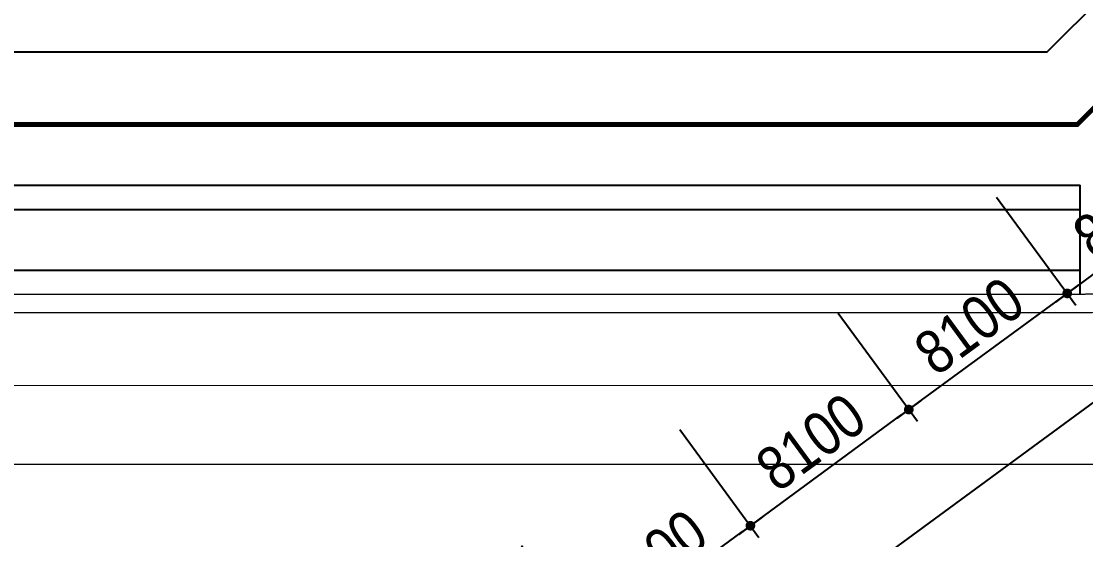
# Model space of a CAD drawing. Header units: millimetres. Extents: x 75184266 to 76346726, y -35077925 to -33679385.
# Drawn here: x 75504360 to 75548254, y -35019193 to -34997819 of the extents above; entities that cross this region are included whole.
import ezdxf
from ezdxf.xclip import XClip

# ---------------------------------------------------------------- set-up
doc = ezdxf.new("R2010")
doc.units = ezdxf.units.MM
doc.header["$LTSCALE"] = 50
doc.header["$MEASUREMENT"] = 0
doc.header["$XCLIPFRAME"] = 2
doc.header["$PDMODE"] = 1
doc.header["$PDSIZE"] = -3
for name, pattern in [('PHANTOM2', [1.25, 0.625, -0.125, 0.125, -0.125, 0.125, -0.125]), ('XR-B1$0$XR-지하3층$0$HID1', [2.3, 1.5, -0.8]), ('XR-B1$0$XR-지하3층$0$PHANTOM2', [1.25, 0.625, -0.125, 0.125, -0.125, 0.125, -0.125]), ('XR-지하3층$0$ANYANG1', [11.5, 6, -1, 1, -1.5, 1, -1]), ('XR-지하3층$0$HID1', [2.3, 1.5, -0.8]), ('XR-지하3층$0$L2-2', [2.5, 1, -1.5]), ('XR-지하3층$0$PHANTOM2', [1.25, 0.625, -0.125, 0.125, -0.125, 0.125, -0.125])]:
    doc.linetypes.add(name, pattern=pattern)
doc.layers.get('0').update_dxf_attribs({"linetype": 'CONTINUOUS'})
doc.layers.get('Defpoints').update_dxf_attribs({"color": 51, "linetype": 'CONTINUOUS'})
for name, color, linetype in [('XR-B1$0$XR-지하3층$0$-L-land1', 6, 'CONTINUOUS'), ('XR-지하3층$0$-L-land1', 6, 'CONTINUOUS'), ('XR-지하3층$0$보도라인', 7, 'CONTINUOUS')]:
    doc.layers.add(name, color=color, linetype=linetype)
for name, color, linetype, plot in [('XR-B1$0$XR-지하3층$0$DEFPOINT', 142, 'CONTINUOUS', False), ('XR-지하3층$0$DEFPOINT', 142, 'CONTINUOUS', False), ('건축', 8, 'CONTINUOUS', False)]:
    doc.layers.add(name, color=color, linetype=linetype, plot=plot)
for name, color, linetype, lineweight in [('XR-지하3층$0$$-길가장자리선', 7, 'CONTINUOUS', 0), ('XR-지하3층$0$$-차로분리', 7, 'CONTINUOUS', 0), ('XR-지하3층$0$0_plan', 7, 'CONTINUOUS', 0)]:
    doc.layers.add(name, color=color, linetype=linetype, lineweight=lineweight)
doc.styles.add('XR-지하3층$0$돋움', font='', dxfattribs={"width": 0.9})
doc.styles.get('XR-지하3층$0$돋움').set_extended_font_data('Dotum')
doc.dimstyles.new('XR-지하3층$0$20110829_평면도_면적조정$0$std_style', dxfattribs={"dimscale": 400, "dimtxt": 3, "dimasz": 1, "dimexe": 1.5, "dimexo": 2, "dimgap": 1, "dimtad": 1, "dimtoh": 1, "dimdec": 0, "dimzin": 0, "dimdsep": 46, "dimtxsty": 'XR-지하3층$0$돋움', "dimblk": 'XR-지하3층$0$20110829_평면도_면적조정$0$01420DDOT01', "dimblk1": 'XR-지하3층$0$20110829_평면도_면적조정$0$01420DDOT01', "dimblk2": 'XR-지하3층$0$20110829_평면도_면적조정$0$01420DDOT01', "dimcen": 2.5, "dimdle": 8, "dimclrd": 256, "dimclre": 256, "dimclrt": 256, "dimadec": 0, "dimazin": 0, "dimtfac": 1, "dimtdec": 0, "dimtix": 1, "dimtmove": 2, "dimatfit": 3, "dimldrblk": 'XR-지하3층$0$20110829_평면도_면적조정$0$_ClosedBlank', "dimfxl": 1, "dimtolj": 1, "dimtzin": 0, "dimlwd": -1, "dimlwe": -1, "dimarcsym": 0})

# ---------------------------------------------------------------- blocks, each defined once
blk = doc.blocks.new('XR-지하3층$0$20110829_평면도_면적조정$0$01420DDOT01')
blk.add_line((-1.5, 0), (1.5, 0))
at = {"const_width": 0.5}
blk.add_lwpolyline([(-0.25, 0, 1), (0.25, 0, 1)], format="xyb", close=True, dxfattribs=at)
blk = doc.blocks.new('*D202')
at = {"layer": 'Defpoints', "color": 0, "transparency": 16777216}
for p in [(75609430, -34956528, 0), (75615339, -34964587), (75504911, -35033156, 0)]:
    blk.add_point(p, dxfattribs=at)
at = {"layer": '건축'}
for p, q in [((75609903, -34957173), (75615694, -34965071)), ((75511142, -35040979), (75615016, -34964824)), ((75505384, -35033801), (75511174, -35041699))]:
    blk.add_line(p, q, dxfattribs=at)
at = {"layer": '건축', "xscale": 400, "yscale": 400, "zscale": 400}
for p, rotation in [((75615339, -34964587), 36.24693456144445), ((75510820, -35041215), 216.2469345614445)]:
    blk.add_blockref('XR-지하3층$0$20110829_평면도_면적조정$0$01420DDOT01', p, dxfattribs=dict(at, rotation=rotation))
at = {"layer": '건축', "insert": (75562310, -35001852), "char_height": 1800, "attachment_point": 5, "rotation": 36.2469, "style": 'XR-지하3층$0$돋움'}
blk.add_mtext('\\A1;129600', dxfattribs=at)
blk = doc.blocks.new('XR-지하3층$0$20110829_평면도_면적조정$0$_ClosedBlank')
at = {"color": 0, "linetype": 'ByBlock', "lineweight": -2}
for p, q in [((-1, 0.17), (0, 0)), ((-1, 0.17), (-1, -0.17)), ((0, 0), (-1, -0.17))]:
    blk.add_line(p, q, dxfattribs=at)
blk = doc.blocks.new('*D205')
at = {"layer": 'Defpoints', "color": 0, "transparency": 16777216}
for p in [(75524510, -35018787, 0), (75527896, -35023405), (75517977, -35023576, 0)]:
    blk.add_point(p, dxfattribs=at)
at = {"layer": '건축'}
for p, q in [((75524983, -35019432), (75528251, -35023889)), ((75521686, -35027958), (75527573, -35023642)), ((75518450, -35024221), (75521718, -35028679))]:
    blk.add_line(p, q, dxfattribs=at)
at = {"layer": '건축', "xscale": 400, "yscale": 400, "zscale": 400}
for p, rotation in [((75527896, -35023405), 36.24693456144445), ((75521363, -35028195), 216.2469345614445)]:
    blk.add_blockref('XR-지하3층$0$20110829_평면도_면적조정$0$01420DDOT01', p, dxfattribs=dict(at, rotation=rotation))
at = {"layer": '건축', "insert": (75523860, -35024751), "char_height": 1800, "attachment_point": 5, "rotation": 36.2469, "style": 'XR-지하3층$0$돋움'}
blk.add_mtext('\\A1;8100', dxfattribs=at)
blk = doc.blocks.new('*D206')
at = {"layer": 'Defpoints', "color": 0, "transparency": 16777216}
for p in [(75531041, -35013999, 0), (75534427, -35018617), (75524508, -35018788, 0)]:
    blk.add_point(p, dxfattribs=at)
at = {"layer": '건축'}
for p, q in [((75531514, -35014644), (75534781, -35019101)), ((75528217, -35023170), (75534104, -35018854)), ((75524981, -35019433), (75528249, -35023890))]:
    blk.add_line(p, q, dxfattribs=at)
at = {"layer": '건축', "xscale": 400, "yscale": 400, "zscale": 400}
for p, rotation in [((75534427, -35018617), 36.24693456144445), ((75527894, -35023407), 216.2469345614445)]:
    blk.add_blockref('XR-지하3층$0$20110829_평면도_면적조정$0$01420DDOT01', p, dxfattribs=dict(at, rotation=rotation))
at = {"layer": '건축', "insert": (75530391, -35019963), "char_height": 1800, "attachment_point": 5, "rotation": 36.2469, "style": 'XR-지하3층$0$돋움'}
blk.add_mtext('\\A1;8100', dxfattribs=at)
blk = doc.blocks.new('*D207')
at = {"layer": 'Defpoints', "color": 0, "transparency": 16777216}
for p in [(75537573, -35009210, 0), (75540959, -35013828), (75531041, -35013999, 0)]:
    blk.add_point(p, dxfattribs=at)
at = {"layer": '건축'}
for p, q in [((75538046, -35009855), (75541314, -35014312)), ((75534749, -35018381), (75540636, -35014065)), ((75531514, -35014644), (75534781, -35019101))]:
    blk.add_line(p, q, dxfattribs=at)
at = {"layer": '건축', "xscale": 400, "yscale": 400, "zscale": 400}
for p, rotation in [((75540959, -35013828), 36.24693456144445), ((75534427, -35018617), 216.2469345614445)]:
    blk.add_blockref('XR-지하3층$0$20110829_평면도_면적조정$0$01420DDOT01', p, dxfattribs=dict(at, rotation=rotation))
at = {"layer": '건축', "insert": (75536923, -35015173), "char_height": 1800, "attachment_point": 5, "rotation": 36.2469, "style": 'XR-지하3층$0$돋움'}
blk.add_mtext('\\A1;8100', dxfattribs=at)
blk = doc.blocks.new('*D208')
at = {"layer": 'Defpoints', "color": 0, "transparency": 16777216}
for p in [(75544105, -35004420, 0), (75547492, -35009039), (75537573, -35009210, 0)]:
    blk.add_point(p, dxfattribs=at)
at = {"layer": '건축'}
for p, q in [((75544578, -35005065), (75547846, -35009523)), ((75541282, -35013592), (75547169, -35009275)), ((75538046, -35009855), (75541314, -35014312))]:
    blk.add_line(p, q, dxfattribs=at)
at = {"layer": '건축', "xscale": 400, "yscale": 400, "zscale": 400}
for p, rotation in [((75547492, -35009039), 36.24693456144445), ((75540959, -35013828), 216.2469345614445)]:
    blk.add_blockref('XR-지하3층$0$20110829_평면도_면적조정$0$01420DDOT01', p, dxfattribs=dict(at, rotation=rotation))
at = {"layer": '건축', "insert": (75543456, -35010384), "char_height": 1800, "attachment_point": 5, "rotation": 36.2469, "style": 'XR-지하3층$0$돋움'}
blk.add_mtext('\\A1;8100', dxfattribs=at)
blk = doc.blocks.new('*D209')
at = {"layer": 'Defpoints', "color": 0, "transparency": 16777216}
for p in [(75550638, -34999631, 0), (75544105, -35004420, 0), (75554024, -35004250)]:
    blk.add_point(p, dxfattribs=at)
at = {"layer": '건축'}
for p, q in [((75551111, -35000276), (75554379, -35004733)), ((75547814, -35008802), (75553701, -35004486)), ((75544578, -35005065), (75547846, -35009523))]:
    blk.add_line(p, q, dxfattribs=at)
at = {"layer": '건축', "xscale": 400, "yscale": 400, "zscale": 400}
for p, rotation in [((75554024, -35004250), 36.24693456144445), ((75547492, -35009039), 216.2469345614445)]:
    blk.add_blockref('XR-지하3층$0$20110829_평면도_면적조정$0$01420DDOT01', p, dxfattribs=dict(at, rotation=rotation))
at = {"layer": '건축', "insert": (75549988, -35005595), "char_height": 1800, "attachment_point": 5, "rotation": 36.2469, "style": 'XR-지하3층$0$돋움'}
blk.add_mtext('\\A1;8100', dxfattribs=at)
blk = doc.blocks.new('11111111')
at = {"layer": 'XR-B1$0$XR-지하3층$0$-L-land1', "color": 1, "linetype": 'XR-B1$0$XR-지하3층$0$PHANTOM2', "ltscale": 200, "true_color": 0xfb0404}
blk.add_lwpolyline([(77063562, -34333155), (77066587, -34318155), (77066649, -34281009), (77069707, -34246009), (77069739, -34226894), (76980173, -34220244), (76854435, -34210909, -0.115118), (76806437, -34235824), (76800088, -34243550), (76796571, -34369510), (76803542, -34376679), (76934489, -34376677), (76959481, -34372677), (76989487, -34372677), (77004494, -34373677), (77052897, -34373675), (77063512, -34363078)], format="xyb", close=True, dxfattribs=at)
at = {"layer": 'XR-B1$0$XR-지하3층$0$DEFPOINT', "linetype": 'XR-B1$0$XR-지하3층$0$HID1', "ltscale": 50}
blk.add_lwpolyline([(77060562, -34332853), (77063587, -34317853), (77063649, -34280876), (77066707, -34245876), (77066734, -34229679), (76979951, -34223236), (76855438, -34213992, -0.110486), (76808135, -34238483), (76803058, -34244661), (76799605, -34368327), (76804810, -34373679), (76934251, -34373677), (76959243, -34369677), (76989587, -34369677), (77004594, -34370677), (77051655, -34370675), (77060514, -34361831)], format="xyb", close=True, dxfattribs=at)
blk = doc.blocks.new('XR-지하3층$0$A$C723B38EE')
at = {"layer": 'XR-지하3층$0$$-길가장자리선', "color": 8}
blk.add_lwpolyline([(185.599, 174.921), (313.618, 174.925), (338.622, 177.925), (368.395, 177.926), (383.402, 177.927), (432.148, 177.928, 0.063862), (436.123, 178.438)], format="xyb", dxfattribs=at)
at = {"layer": 'XR-지하3층$0$$-차로분리', "color": 8, "linetype": 'XR-지하3층$0$L2-2', "ltscale": 80, "flags": 128}
for points in [[(371.318, 174.926), (436.117, 174.928)], [(185.208, 171.671), (436.111, 171.678)]]:
    blk.add_lwpolyline(points, dxfattribs=at)
at = {"layer": 'XR-지하3층$0$-L-land1', "color": 1, "linetype": 'XR-지하3층$0$PHANTOM2', "ltscale": 200, "true_color": 0xfb0404}
blk.add_lwpolyline([(442.7, 226.202), (445.725, 241.203), (445.787, 278.348), (448.845, 313.348), (448.877, 332.464), (359.311, 339.113), (233.573, 348.448, -0.115118), (185.575, 323.534), (179.226, 315.808), (175.709, 189.847), (182.68, 182.678), (313.627, 182.68), (338.619, 186.68), (368.625, 186.68), (383.632, 185.681), (432.034, 185.682), (442.65, 196.28)], format="xyb", close=True, dxfattribs=at)
at = {"layer": 'XR-지하3층$0$0_plan', "color": 8}
blk.add_lwpolyline([(416.21, 382.767), (416.283, 426.909, -0.435593), (427.023, 436.865), (444.271, 435.585, -0.393153), (453.531, 425.596), (453.345, 313.145), (450.287, 278.145), (450.226, 240.747), (447.201, 225.747), (447.148, 193.653, -0.413722), (432.148, 178.678), (383.402, 178.677), (368.395, 178.676), (338.577, 178.675), (313.573, 175.675), (185.599, 175.671)], format="xyb", dxfattribs=at)
at = {"layer": 'XR-지하3층$0$DEFPOINT', "linetype": 'XR-지하3층$0$HID1', "ltscale": 50}
blk.add_lwpolyline([(439.7, 226.504), (442.725, 241.504), (442.787, 278.481), (445.845, 313.481), (445.872, 329.678), (359.089, 336.121), (234.575, 345.365, -0.110486), (187.273, 320.874), (182.196, 314.697), (178.743, 191.031), (183.947, 185.678), (313.388, 185.68), (338.38, 189.68), (368.725, 189.68), (383.732, 188.681), (430.793, 188.682), (439.652, 197.526)], format="xyb", close=True, dxfattribs=at)
at = {"layer": 'XR-지하3층$0$보도라인', "color": 8, "linetype": 'Continuous', "flags": 128}
for points in [[(383.402, 183.177), (432.148, 183.178)], [(432.148, 178.678), (432.148, 183.178)], [(383.402, 182.177), (432.148, 182.178)], [(383.402, 179.677), (432.148, 179.678)]]:
    blk.add_lwpolyline(points, dxfattribs=at)

msp = doc.modelspace()

# ---------------------------------------------------------------- linework, layer by layer
at = {"layer": '건축', "linetype": 'PHANTOM2', "ltscale": 50, "const_width": 200}
msp.add_lwpolyline([(75558575, -34961553.7), (75561600, -34946553.7), (75561662, -34909408.3), (75564720.4, -34874408.3), (75564752.3, -34855292.5), (75475186.2, -34848643), (75349448.2, -34839308.1, -0.1151176), (75301449.9, -34864222.7), (75295101, -34871948.7), (75291583.8, -34997908.7), (75298555.5, -35005077.8), (75429502.2, -35005076.4), (75454494.2, -35001076.2), (75484500.6, -35001075.9), (75499507.3, -35002075.7), (75547909.7, -35002074.4), (75558525.1, -34991476.6)], format="xyb", close=True, dxfattribs=at)
at = {"layer": '건축', "linetype": 'XR-지하3층$0$ANYANG1'}
msp.add_lwpolyline([(75558575, -34961553.7), (75561600, -34946553.7), (75561662, -34909408.3), (75564720.4, -34874408.3), (75564752.3, -34855292.5), (75475186.2, -34848643), (75349448.2, -34839308.1, -0.1151176), (75301449.9, -34864222.7), (75295101, -34871948.7), (75291583.8, -34997908.7), (75298555.5, -35005077.8), (75429502.2, -35005076.4), (75454494.2, -35001076.2), (75484500.6, -35001075.9), (75499507.3, -35002075.7), (75547909.7, -35002074.4), (75558525.1, -34991476.6)], format="xyb", close=True, dxfattribs=at)

# ---------------------------------------------------------------- block references
at = {"layer": '건축', "ltscale": 0.5}
ref = msp.add_blockref('XR-지하3층$0$A$C723B38EE', (75115875.3, -35187756.2), dxfattribs=dict(at, xscale=999.9999999999998, yscale=999.9999999999998, zscale=999.9999999999998))
XClip(ref).set_block_clipping_path([(137.7798442268, 119.9958357572), (497.8511876765, 396.6664658143)])
at = {"layer": '건축'}
msp.add_blockref('11111111', (-1504986.9, -628399), dxfattribs=at)

# ---------------------------------------------------------------- dimensions: what is measured, and where the dimension line sits
for base, p1, p2, picture, middle in [((75615338.8, -34964587.2), (75504910.7, -35033155.8, 0), (75609430, -34956527.7, 0), '*D202', (75562309.8, -35001851.8)), ((75554024, -35004249.5), (75544105.5, -35004420.3, 0), (75550637.9, -34999631, 0), '*D209', (75549988.4, -35005594.8)), ((75547491.5, -35009038.8), (75537573, -35009209.5, 0), (75544105.5, -35004420.3, 0), '*D208', (75543455.9, -35010384)), ((75540959.1, -35013828), (75531040.5, -35013998.8, 0), (75537573, -35009209.5, 0), '*D207', (75536923.5, -35015173.3)), ((75534426.6, -35018617.3), (75524508.1, -35018788, 0), (75531040.5, -35013998.8, 0), '*D206', (75530391, -35019962.5)), ((75527895.8, -35023405.4), (75517977.2, -35023576.1, 0), (75524509.7, -35018786.9, 0), '*D205', (75523860.2, -35024750.6))]:
    dim = msp.add_linear_dim(base=base, p1=p1, p2=p2, angle=36.24693, dimstyle='XR-지하3층$0$20110829_평면도_면적조정$0$std_style', override={"dimtxt": 4.5}, dxfattribs=at)
    dim.commit()
    dim.dimension.update_dxf_attribs({"geometry": picture, "text_midpoint": middle})

doc.saveas('drawing.dxf')
